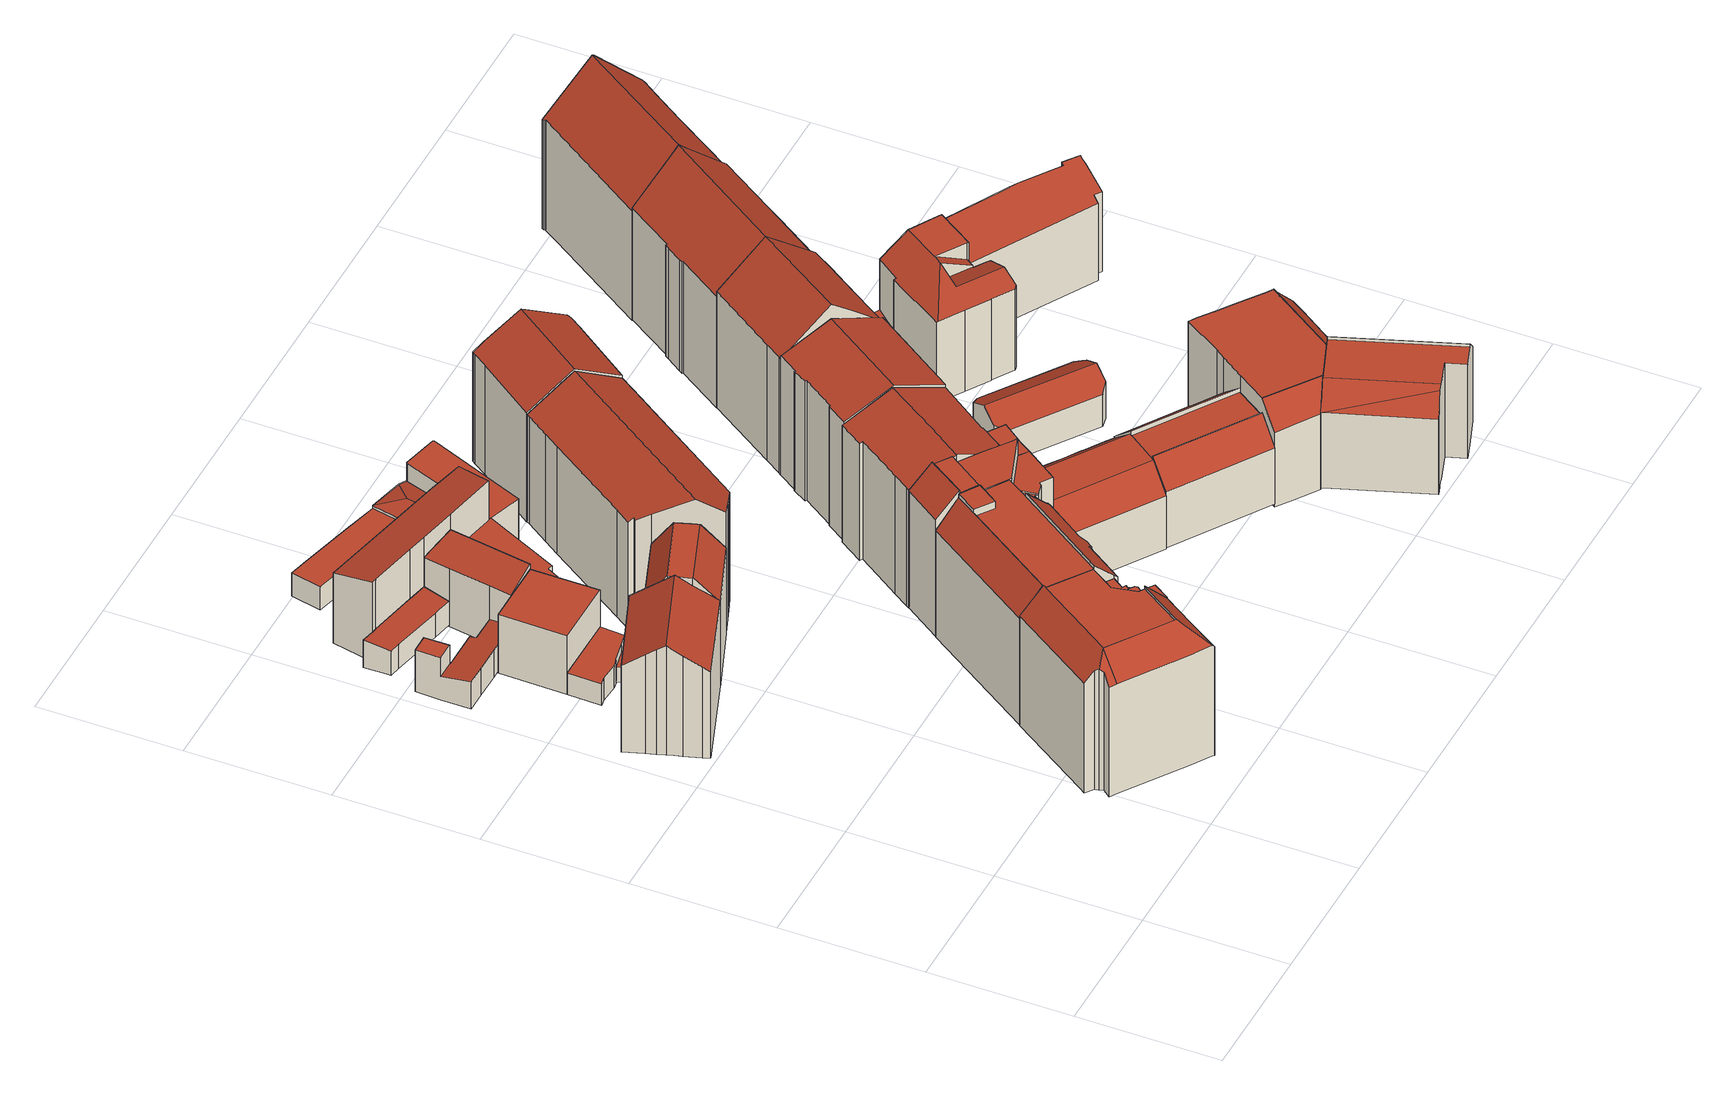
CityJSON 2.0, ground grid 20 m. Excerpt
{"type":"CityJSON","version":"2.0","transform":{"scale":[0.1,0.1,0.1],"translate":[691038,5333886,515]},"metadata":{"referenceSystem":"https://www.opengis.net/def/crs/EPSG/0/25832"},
"CityObjects":{
"building1":{"type":"Building","attributes":{"Gemeindeschluessel":"09162000","HoeheDach":"534.336","HoeheGrund":"516.770","Methode":"1000","NiedrigsteTraufeDesGebaeudes":"530.602","Geometrietyp2DReferenz":"3000","function":"31001_1000","roofType":"3100","measuredHeight":17.57,"storeysAboveGround":4},"geometry":[{"type":"MultiSurface","lod":"2","boundaries":[[[0,1,2,3]],[[4,5,6,7]],[[8,9,10,11]],[[12,13,1,0]],[[3,2,5,4]],[[14,15,16,17]],[[7,6,9,8]],[[18,19,20,21,17,16,22,10,23]],[[14,24,25,26,27,28,12,0,3,4,7,8,11,29,15]],[[29,22,16,15]],[[1,13,23,10,9,6,5,2]],[[14,17,21,24]],[[26,25,20,19,18,27]],[[24,21,20,25]],[[28,27,18,23,13,12]],[[11,10,22,29]]],"semantics":{"surfaces":[{"type":"WallSurface"},{"type":"RoofSurface"},{"type":"GroundSurface"}],"values":[0,0,0,0,0,0,0,1,2,0,1,0,0,0,0,0]}}]},
"building2":{"type":"Building","attributes":{"Gemeindeschluessel":"09162000","HoeheDach":"537.570","HoeheGrund":"516.640","Methode":"2000","NiedrigsteTraufeDesGebaeudes":"534.000","Geometrietyp2DReferenz":"3000","function":"31001_1000","roofType":"1000","measuredHeight":20.93,"storeysAboveGround":4},"geometry":[{"type":"MultiSurface","lod":"2","boundaries":[[[30,31,32,33,34,35,36,37,38,39,40,41,42]],[[43,44,45,33,32,31]],[[46,47,48,49]],[[50,51,52,53,54,55,56,57,58]],[[58,57,56,59,60,61]],[[62,50,58,61]],[[63,64,65,66]],[[67,68,43,69,52,70]],[[71,72,73,74,75,76,77,78,79,80,81]],[[82,83,84,85]],[[78,77,86]],[[87,88,89,37,36,35]],[[90,91,92,93]],[[55,39,38,37,89,47,46,94,95,96,59,56]],[[42,41,40,39,55,54,53,52]],[[97,98,99,100]],[[87,35,34,101]],[[98,97,102,93,92,103,104]],[[85,84,104,103]],[[70,52,51,65,64]],[[33,45,86,105,101,34]],[[68,106,81,80,79,78,86,45,44,43]],[[103,92,91,82,85]],[[74,73,72,71,107,108,109,110,63,66,111,62,61,60,59,96,95,94,46,49,112,90,93,102,97,100,75]],[[66,65,51,111]],[[101,105,86,77,76,99,98,104,84,83,48,47,89,88,87]],[[110,109,108,107,71,81,106,68,67,70,64,63]],[[83,82,91,90,112,49,48]],[[111,51,50,62]],[[100,99,76,75]],[[69,43,31,30,42,52]]],"semantics":{"surfaces":[{"type":"RoofSurface"},{"type":"WallSurface"},{"type":"GroundSurface"}],"values":[0,1,1,0,1,1,1,0,1,1,1,1,1,1,1,1,1,1,1,0,1,0,0,2,1,0,1,1,1,1,1]}}]},
"building3":{"type":"Building","attributes":{"Gemeindeschluessel":"09162000","HoeheDach":"523.730","HoeheGrund":"516.990","Methode":"2000","NiedrigsteTraufeDesGebaeudes":"520.770","Geometrietyp2DReferenz":"3000","function":"31001_2000","roofType":"1000","measuredHeight":6.74},"geometry":[{"type":"MultiSurface","lod":"2","boundaries":[[[113,114,115,116,117,118,119,120,121,122,123,124,125]],[[113,126,127,114]],[[128,129,127,126,130,131,132,133,134,135,136]],[[122,133,132,123]],[[134,133,122,121,120,137,138]],[[114,127,129,115]],[[124,131,130,125]],[[116,128,136,117]],[[119,139,137,120]],[[115,129,128,116]],[[123,132,131,124]],[[138,137,139,140]],[[125,130,126,113]],[[136,135,140,139,119,118,117]],[[134,138,140,135]]],"semantics":{"surfaces":[{"type":"GroundSurface"},{"type":"WallSurface"},{"type":"RoofSurface"}],"values":[0,1,2,1,1,1,1,1,1,1,1,2,1,1,1]}}]},
"building4":{"type":"Building","attributes":{"Gemeindeschluessel":"09162000","HoeheDach":"520.235","HoeheGrund":"516.730","Methode":"1000","NiedrigsteTraufeDesGebaeudes":"520.235","Geometrietyp2DReferenz":"3000","function":"31001_2000","roofType":"1000","measuredHeight":3.5},"geometry":[{"type":"MultiSurface","lod":"2","boundaries":[[[141,142,143,144,145,146,147,148,149,150]],[[151,145,144,152]],[[153,142,141,154]],[[155,148,147,156]],[[154,141,150,157]],[[156,147,146,158]],[[153,159,152,144,143,142]],[[158,151,152,159,153,154,157,160,155,156]],[[150,149,148,155,160,157]],[[158,146,145,151]]],"semantics":{"surfaces":[{"type":"RoofSurface"},{"type":"WallSurface"},{"type":"GroundSurface"}],"values":[0,1,1,1,1,1,1,2,1,1]}}]},
"building5":{"type":"Building","attributes":{"Gemeindeschluessel":"09162000","HoeheDach":"519.112","HoeheGrund":"516.742","Methode":"1000","NiedrigsteTraufeDesGebaeudes":"519.112","Geometrietyp2DReferenz":"3000","function":"31001_2000","roofType":"1000","measuredHeight":2.37},"geometry":[{"type":"MultiSurface","lod":"2","boundaries":[[[161,151,162,163]],[[164,165,166,163,162,167,168]],[[169,170,152,151,161,171,172]],[[170,168,167,152]],[[170,169,164,168]],[[169,172,165,164]],[[151,152,167,162]],[[161,163,166,171]],[[171,166,165,172]]],"semantics":{"surfaces":[{"type":"WallSurface"},{"type":"RoofSurface"},{"type":"GroundSurface"}],"values":[0,1,2,0,0,0,0,0,0]}}]},
"building6":{"type":"Building","attributes":{"Gemeindeschluessel":"09162000","HoeheDach":"526.130","HoeheGrund":"516.730","Methode":"1000","NiedrigsteTraufeDesGebaeudes":"526.130","Geometrietyp2DReferenz":"3000","function":"31001_9998","roofType":"1000","measuredHeight":9.4,"storeysAboveGround":2},"geometry":[{"type":"MultiSurface","lod":"2","boundaries":[[[173,174,175,176]],[[177,178,156,179,155,180,173,176]],[[179,156,181,182,183,155]],[[156,178,177,184,185,181]],[[176,175,184,177]],[[180,186,174,173]],[[155,183,186,180]],[[182,181,185,184,175,174,186,183]]],"semantics":{"surfaces":[{"type":"WallSurface"},{"type":"GroundSurface"},{"type":"RoofSurface"}],"values":[0,1,0,0,0,0,0,2]}}]},
"building7":{"type":"Building","attributes":{"Gemeindeschluessel":"09162000","HoeheDach":"521.501","HoeheGrund":"517.080","Methode":"1000","NiedrigsteTraufeDesGebaeudes":"520.854","Geometrietyp2DReferenz":"3000","function":"31001_2000","roofType":"1000","measuredHeight":4.42},"geometry":[{"type":"MultiSurface","lod":"2","boundaries":[[[187,188,189,190,191,192]],[[193,194,195,196]],[[197,198,199,200]],[[201,202,203,204]],[[196,195,187,192]],[[205,206,199,198]],[[195,194,207,200,199,206,203,202,208,189,188,187]],[[197,209,193,196,192,191,190,210,201,204,205,198]],[[209,197,200,207,194,193]],[[204,203,206,205]],[[208,202,201,210,190,189]]],"semantics":{"surfaces":[{"type":"WallSurface"},{"type":"RoofSurface"},{"type":"GroundSurface"}],"values":[0,0,0,0,0,0,1,2,0,0,0]}}]},
"building8":{"type":"Building","attributes":{"Gemeindeschluessel":"09162000","HoeheDach":"534.130","HoeheGrund":"516.570","Methode":"2000","NiedrigsteTraufeDesGebaeudes":"530.351","Geometrietyp2DReferenz":"3000","function":"31001_1000","roofType":"9999","measuredHeight":17.56,"storeysAboveGround":4},"geometry":[{"type":"MultiSurface","lod":"2","boundaries":[[[211,212,213,214,215,216]],[[217,218,219,220,221,222,223,224]],[[225,224,223,226,227]],[[228,226,223,222]],[[213,218,217,214]],[[229,215,214,217,224,225]],[[230,225,227,231]],[[232,229,225,230]],[[219,218,213,212]],[[212,211,216,232,230,231,228,222,221,220,219]],[[231,227,226,228]],[[216,215,229,232]]],"semantics":{"surfaces":[{"type":"WallSurface"},{"type":"RoofSurface"},{"type":"GroundSurface"}],"values":[0,0,1,0,1,1,0,0,0,2,0,0]}}]},
"building9":{"type":"Building","attributes":{"Gemeindeschluessel":"09162000","HoeheDach":"526.903","HoeheGrund":"516.940","Methode":"1000","NiedrigsteTraufeDesGebaeudes":"526.182","Geometrietyp2DReferenz":"3000","function":"31001_9998","roofType":"1000","measuredHeight":9.96,"storeysAboveGround":3},"geometry":[{"type":"MultiSurface","lod":"2","boundaries":[[[233,234,235,236]],[[237,233,236,238,239,240,241,242]],[[243,244,242,241,240,245]],[[242,244,246,237]],[[246,244,243,245,247,248,235,234]],[[248,247,245,240,239,238]],[[236,235,248,238]],[[237,246,234,233]]],"semantics":{"surfaces":[{"type":"WallSurface"},{"type":"GroundSurface"},{"type":"RoofSurface"}],"values":[0,1,0,0,2,0,0,0]}}]},
"building10":{"type":"Building","attributes":{"Gemeindeschluessel":"09162000","HoeheDach":"538.220","HoeheGrund":"516.730","Methode":"2000","NiedrigsteTraufeDesGebaeudes":"533.735","Geometrietyp2DReferenz":"3000","function":"31001_1000","roofType":"1000","measuredHeight":21.49,"storeysAboveGround":4},"geometry":[{"type":"MultiSurface","lod":"2","boundaries":[[[249,250,251,252]],[[253,254,255,256]],[[257,258,259,260,261]],[[262,263,264,265]],[[266,267,268,258,269]],[[270,265,264,271]],[[272,273,255,254,274,275,271,264,263]],[[276,275,274,277]],[[276,278,252,251,271,275]],[[262,265,279,280,266,269,281]],[[282,261,260,283]],[[284,279,265,270]],[[285,273,272,286]],[[280,287,267,266]],[[288,289,286,272,263,262,281,257,261,282]],[[271,251,250,290,291,292,284,270]],[[293,290,250,249]],[[259,294,287,280,279,284,292,295,296,297,298,283,260]],[[277,274,254,253]],[[269,258,257,281]],[[267,287,294,268]],[[258,268,294,259]],[[293,249,252,278,276,277,253,256,285,286,289,288,282,283,298,297,296,295,299]],[[295,292,291,299]],[[299,291,290,293]],[[256,255,273,285]]],"semantics":{"surfaces":[{"type":"WallSurface"},{"type":"RoofSurface"},{"type":"GroundSurface"}],"values":[0,0,1,0,0,0,1,0,0,1,0,0,0,0,0,1,0,0,0,0,1,0,2,0,0,0]}}]},
"building11":{"type":"Building","attributes":{"Gemeindeschluessel":"09162000","HoeheDach":"529.389","HoeheGrund":"516.689","Methode":"2000","NiedrigsteTraufeDesGebaeudes":"527.932","Geometrietyp2DReferenz":"3000","function":"31001_1000","roofType":"2100","measuredHeight":12.7,"storeysAboveGround":3},"geometry":[{"type":"MultiSurface","lod":"2","boundaries":[[[300,301,302,303]],[[303,302,304,305]],[[306,307,308,309]],[[310,311,312,313]],[[314,315,310,313,300,303,305,306,309]],[[309,308,316,314]],[[317,315,314,316]],[[313,312,301,300]],[[305,304,307,306]],[[317,316,308,307,304,302,301,312,311]],[[315,317,311,310]]],"semantics":{"surfaces":[{"type":"WallSurface"},{"type":"GroundSurface"},{"type":"RoofSurface"}],"values":[0,0,0,0,1,0,0,0,0,2,0]}}]},
"building12":{"type":"Building","attributes":{"Gemeindeschluessel":"09162000","HoeheDach":"523.093","HoeheGrund":"516.830","Methode":"1000","NiedrigsteTraufeDesGebaeudes":"523.093","Geometrietyp2DReferenz":"3000","function":"31001_1000","roofType":"1000","measuredHeight":6.26,"storeysAboveGround":2},"geometry":[{"type":"MultiSurface","lod":"2","boundaries":[[[318,319,320,321,322,323,324,325,326,327]],[[328,321,320,329]],[[330,318,327,331]],[[332,324,323,333]],[[334,322,321,328]],[[328,329,335,330,331,336,337,332,333,334]],[[330,335,329,320,319,318]],[[333,323,322,334]],[[337,325,324,332]],[[327,326,325,337,336,331]]],"semantics":{"surfaces":[{"type":"RoofSurface"},{"type":"WallSurface"},{"type":"GroundSurface"}],"values":[0,1,1,1,1,2,1,1,1,1]}}]},
"building13":{"type":"Building","attributes":{"Gemeindeschluessel":"09162000","HoeheDach":"521.160","HoeheGrund":"516.389","Methode":"2000","NiedrigsteTraufeDesGebaeudes":"520.094","Geometrietyp2DReferenz":"3000","function":"31001_2000","roofType":"1000","measuredHeight":4.77},"geometry":[{"type":"MultiSurface","lod":"2","boundaries":[[[338,339,340,341,342]],[[343,344,345,346,347,348,349,350]],[[351,352,343,350,353,354]],[[351,354,341,340]],[[355,356,357,358]],[[359,360,356,355]],[[359,338,342,361,362,360]],[[344,343,352,363]],[[364,351,340,339]],[[351,364,363,352]],[[358,357,346,345]],[[362,347,346,357,356,360]],[[354,353,349,348,361,342,341]],[[353,350,349]],[[364,339,338,359,355,358,345,344,363]],[[362,361,348,347]]],"semantics":{"surfaces":[{"type":"WallSurface"},{"type":"RoofSurface"},{"type":"GroundSurface"}],"values":[0,0,1,1,0,0,0,0,0,0,0,1,1,1,2,0]}}]},
"building14":{"type":"Building","attributes":{"Gemeindeschluessel":"09162000","HoeheDach":"538.743","HoeheGrund":"516.760","Methode":"1000","NiedrigsteTraufeDesGebaeudes":"534.489","Geometrietyp2DReferenz":"3000","function":"31001_1000","roofType":"1000","measuredHeight":21.98,"storeysAboveGround":4},"geometry":[{"type":"MultiSurface","lod":"2","boundaries":[[[365,366,367,368,369,370,371,372]],[[373,374,375,376,377]],[[378,379,380,381,382,383,384,385,386,387,388,389,390,391,392,393,394,395,396,397]],[[397,398,399,378]],[[382,400,401,383]],[[401,400,402,403,404,399,398,405,406]],[[380,403,402,381]],[[386,385,384,383,401,406,365,372,373,377,407,408,387]],[[393,369,368,394]],[[371,374,373,372]],[[376,409,407,377]],[[407,409,410,408]],[[381,402,400,382]],[[374,371,370,392,391,390,375]],[[378,399,404,379]],[[366,405,398,397,396,395,367]],[[405,366,365,406]],[[379,404,403,380]],[[394,368,367,395]],[[409,376,375,390,389,388,410]],[[387,408,410,388]],[[392,370,369,393]]],"semantics":{"surfaces":[{"type":"RoofSurface"},{"type":"GroundSurface"},{"type":"WallSurface"}],"values":[0,0,1,2,2,0,2,2,2,2,2,0,2,2,2,2,2,2,2,2,2,2]}}]},
"building15":{"type":"Building","attributes":{"Gemeindeschluessel":"09162000","HoeheDach":"537.917","HoeheGrund":"516.680","Methode":"2000","NiedrigsteTraufeDesGebaeudes":"533.821","Geometrietyp2DReferenz":"3000","function":"31001_1000","roofType":"3100","measuredHeight":21.24,"storeysAboveGround":5},"geometry":[{"type":"MultiSurface","lod":"2","boundaries":[[[411,412,413,414]],[[415,416,417,418]],[[419,420,412,411]],[[418,417,421,422]],[[423,424,425,426]],[[426,425,427,428]],[[429,423,426,428,430,431,432,415,418,422,433,419,411,414,434,435,436,437]],[[437,438,439,429]],[[440,438,437,436,435,441]],[[429,439,424,423]],[[430,442,443,431]],[[428,427,442,430]],[[421,417,416,444,440,441,445,413,412,420,446]],[[433,446,420,419]],[[414,413,445,434]],[[432,431,443,444,416,415]],[[434,445,441,435]],[[443,442,427,425,424,439,438,440,444]],[[422,421,446,433]]],"semantics":{"surfaces":[{"type":"WallSurface"},{"type":"GroundSurface"},{"type":"RoofSurface"}],"values":[0,0,0,0,0,0,1,0,0,0,0,0,2,0,0,0,0,2,0]}}]},
"building16":{"type":"Building","attributes":{"Gemeindeschluessel":"09162000","HoeheDach":"522.978","HoeheGrund":"516.389","Methode":"1000","NiedrigsteTraufeDesGebaeudes":"522.978","Geometrietyp2DReferenz":"3000","function":"31001_1000","roofType":"1000","measuredHeight":6.59,"storeysAboveGround":2},"geometry":[{"type":"MultiSurface","lod":"2","boundaries":[[[447,448,449,450,451,452,453,454]],[[447,364,455,448]],[[456,449,448,455]],[[363,454,453,344]],[[455,364,363,344,457,458,459,456]],[[458,451,450,459]],[[459,450,449,456]],[[344,453,452,457]],[[364,447,454,363]],[[457,452,451,458]]],"semantics":{"surfaces":[{"type":"RoofSurface"},{"type":"WallSurface"},{"type":"GroundSurface"}],"values":[0,1,1,1,2,1,1,1,1,1]}}]},
"building17":{"type":"Building","attributes":{"Gemeindeschluessel":"09162000","HoeheDach":"538.441","HoeheGrund":"516.710","Methode":"2000","NiedrigsteTraufeDesGebaeudes":"534.550","Geometrietyp2DReferenz":"3000","function":"31001_1000","roofType":"3100","measuredHeight":21.73,"storeysAboveGround":5},"geometry":[{"type":"MultiSurface","lod":"2","boundaries":[[[460,461,462,463]],[[464,465,466,467,468,469,470,471,472,473,474]],[[475,476,477,478]],[[479,480,481,470,469,468]],[[467,482,483,484,485,479,468]],[[486,487,488,489]],[[490,491,398,492]],[[487,474,473,472,477,476,493,494,462,461,488]],[[480,479,485,484,490,492,495,496,497,498,499,500,486,489,460,463,501,502,475,478,503,504,481]],[[482,467,466,505]],[[506,507,398,491,483,482,505]],[[498,465,464,499]],[[489,488,461,460]],[[497,496,506,505,466,465,498]],[[462,494,493,502,501,463]],[[490,484,483,491]],[[500,499,464,474,487,486]],[[472,471,470,481,504,503,478,477]],[[502,493,476,475]],[[492,398,507,495]],[[495,507,506,496]]],"semantics":{"surfaces":[{"type":"WallSurface"},{"type":"RoofSurface"},{"type":"GroundSurface"}],"values":[0,1,0,0,0,0,0,1,2,0,1,0,0,0,0,0,0,0,0,0,0]}}]},
"building18":{"type":"Building","attributes":{"Gemeindeschluessel":"09162000","HoeheDach":"528.560","HoeheGrund":"516.169","Methode":"2000","NiedrigsteTraufeDesGebaeudes":"524.642","Geometrietyp2DReferenz":"3000","function":"31001_1000","roofType":"9999","measuredHeight":12.39,"storeysAboveGround":3},"geometry":[{"type":"MultiSurface","lod":"2","boundaries":[[[508,509,510,511]],[[512,513,514,515]],[[511,510,516,517]],[[518,519,520,521,522]],[[523,524,513,512]],[[525,526,520,519]],[[527,528,529,530]],[[515,514,528,527]],[[531,525,519,518,532,533,508,511,517,523,512,515,527,530,534]],[[526,525,531,535]],[[518,522,536,532]],[[508,533,537,538,509]],[[530,529,539,534]],[[540,541,538,537,536,522,521]],[[526,535,540,521,520]],[[532,536,537,533]],[[517,516,524,523]],[[541,539,529,528,514,513,524,516,510,509,538]],[[531,534,539,541,540,535]]],"semantics":{"surfaces":[{"type":"WallSurface"},{"type":"GroundSurface"},{"type":"RoofSurface"}],"values":[0,0,0,0,0,0,0,0,1,0,0,0,0,2,2,0,0,2,0]}}]},
"building19":{"type":"Building","attributes":{"name":"Kunstraum- Verein für aktuelle Kunst und Kritik","Gemeindeschluessel":"09162000","HoeheDach":"538.190","HoeheGrund":"516.580","Methode":"1000","NiedrigsteTraufeDesGebaeudes":"534.108","Geometrietyp2DReferenz":"3000","function":"31001_1000","roofType":"3100","measuredHeight":21.61,"storeysAboveGround":5},"geometry":[{"type":"MultiSurface","lod":"2","boundaries":[[[542,543,544,545]],[[546,547,548,549,550]],[[551,552,547,546]],[[547,552,553,554,555,556,548]],[[557,554,553,558]],[[559,560,561,562]],[[563,555,554,557]],[[562,561,543,542]],[[545,563,557,558,551,546,550,559,562,542]],[[548,556,544,543,561,560,549]],[[550,549,560,559]],[[558,553,552,551]],[[545,544,556,555,563]]],"semantics":{"surfaces":[{"type":"WallSurface"},{"type":"RoofSurface"},{"type":"GroundSurface"}],"values":[0,0,0,1,0,0,0,0,2,1,0,0,0]}}]},
"building20":{"type":"Building","attributes":{"Gemeindeschluessel":"09162000","HoeheDach":"538.673","HoeheGrund":"516.680","Methode":"1000","NiedrigsteTraufeDesGebaeudes":"535.752","Geometrietyp2DReferenz":"3000","function":"31001_9998","roofType":"3100","measuredHeight":21.99,"storeysAboveGround":5},"geometry":[{"type":"MultiSurface","lod":"2","boundaries":[[[564,565,566,567]],[[568,569,570,571]],[[566,565,572,573,574,575]],[[576,577,578,579]],[[580,481,564,567,581,582]],[[579,578,583,584]],[[567,566,575,583,578,577,585,586,570,569,581]],[[587,585,577,576]],[[582,581,569,568]],[[571,570,586,588]],[[588,586,585,587]],[[572,565,564,481]],[[584,583,575,574]],[[481,580,582,568,571,588,587,576,579,584,574,573,572]]],"semantics":{"surfaces":[{"type":"RoofSurface"},{"type":"WallSurface"},{"type":"GroundSurface"}],"values":[0,1,1,1,1,1,0,1,1,1,1,1,1,2]}}]},
"building21":{"type":"Building","attributes":{"Gemeindeschluessel":"09162000","HoeheDach":"519.136","HoeheGrund":"516.606","Methode":"2000","NiedrigsteTraufeDesGebaeudes":"518.387","Geometrietyp2DReferenz":"3000","function":"51009_1610","roofType":"2100","measuredHeight":2.53},"geometry":[{"type":"MultiSurface","lod":"2","boundaries":[[[589,590,591,592]],[[593,594,595,591,590]],[[596,593,590,589]],[[593,596,597,594]],[[597,596,589,592,598]],[[598,595,594,597]],[[592,591,595,598]]],"semantics":{"surfaces":[{"type":"WallSurface"},{"type":"RoofSurface"},{"type":"GroundSurface"}],"values":[0,1,0,0,2,0,0]}}]},
"building22":{"type":"Building","attributes":{"Gemeindeschluessel":"09162000","HoeheDach":"529.100","HoeheGrund":"516.360","Methode":"2000","NiedrigsteTraufeDesGebaeudes":"524.786","Geometrietyp2DReferenz":"3000","function":"31001_1000","roofType":"1000","measuredHeight":12.74,"storeysAboveGround":3},"geometry":[{"type":"MultiSurface","lod":"2","boundaries":[[[599,600,601,602]],[[603,604,605,606]],[[607,608,609,610]],[[611,612,613,614,615,616,617,618,619,607,610,603,606]],[[620,601,600,621]],[[619,622,608,607]],[[620,614,613,612,623,602,601]],[[621,600,599,624,625,626,618,617,616,615]],[[610,609,604,603]],[[627,605,604,609,608,622,626,625]],[[628,627,625,624]],[[628,623,612,611,606,605,627]],[[602,623,628,624,599]],[[618,626,622,619]],[[614,620,621,615]]],"semantics":{"surfaces":[{"type":"WallSurface"},{"type":"GroundSurface"},{"type":"RoofSurface"}],"values":[0,0,0,1,2,0,0,0,0,2,0,0,2,0,0]}}]},
"building23":{"type":"Building","attributes":{"Gemeindeschluessel":"09162000","HoeheDach":"541.009","HoeheGrund":"516.690","Methode":"1000","NiedrigsteTraufeDesGebaeudes":"535.177","Geometrietyp2DReferenz":"3000","function":"31001_9998","roofType":"3100","measuredHeight":24.32,"storeysAboveGround":5},"geometry":[{"type":"MultiSurface","lod":"2","boundaries":[[[629,630,572,631,632,633,634,574]],[[635,636,637,638,639,572,630,629,574,584,640,641,642,643,644]],[[640,645,646,641]],[[641,646,647,642]],[[572,639,638,648,649,631]],[[636,635,644,650,651,652]],[[574,634,653,584]],[[584,653,645,640]],[[634,633,654,647,646,645,653]],[[636,652,655,637]],[[654,650,644,643,642,647]],[[632,631,649,648,655,652,651,650,654,633]],[[637,655,648,638]]],"semantics":{"surfaces":[{"type":"WallSurface"},{"type":"GroundSurface"},{"type":"RoofSurface"}],"values":[0,1,0,0,0,0,0,0,2,0,0,2,0]}}]},
"building24":{"type":"Building","attributes":{"Gemeindeschluessel":"09162000","HoeheDach":"523.157","HoeheGrund":"516.140","Methode":"1000","NiedrigsteTraufeDesGebaeudes":"521.270","Geometrietyp2DReferenz":"3000","function":"31001_9998","roofType":"3100","measuredHeight":7.02},"geometry":[{"type":"MultiSurface","lod":"2","boundaries":[[[656,657,658,659,660,661]],[[662,663,664,665,659,658]],[[661,660,666,667,668,669]],[[670,657,656,671]],[[672,673,665,664]],[[671,656,661,669]],[[674,675,673,672]],[[662,658,657,670]],[[659,665,673,675,666,660]],[[667,666,675,674]],[[663,662,670,671,669,668,667,674,672,664]]],"semantics":{"surfaces":[{"type":"RoofSurface"},{"type":"WallSurface"},{"type":"GroundSurface"}],"values":[0,1,1,1,1,1,1,1,0,1,2]}}]},
"building25":{"type":"Building","attributes":{"Gemeindeschluessel":"09162000","HoeheDach":"531.744","HoeheGrund":"516.060","Methode":"2000","NiedrigsteTraufeDesGebaeudes":"527.487","Geometrietyp2DReferenz":"3000","function":"31001_1000","roofType":"1000","measuredHeight":15.68,"storeysAboveGround":4},"geometry":[{"type":"MultiSurface","lod":"2","boundaries":[[[676,677,678,679]],[[680,681,682,683,684,685]],[[686,687,688,689]],[[690,691,692,693,694,678,677,695]],[[683,690,695,684]],[[696,689,688,697,698,699]],[[700,682,681,701]],[[700,702,703,691,690,683,682]],[[679,678,694,704]],[[702,700,701,705,706,686,689,696,699,707,708,676,679,704,709,710,703]],[[697,711,712,713,698]],[[688,687,711,697]],[[685,713,712,680]],[[709,693,692,710]],[[686,706,705,701,681,680,712,711,687]],[[704,694,693,709]],[[698,713,685,684,695,677,676,708,707,699]],[[710,692,691,703]]],"semantics":{"surfaces":[{"type":"WallSurface"},{"type":"RoofSurface"},{"type":"GroundSurface"}],"values":[0,1,0,1,0,0,0,0,0,2,1,1,0,0,0,0,0,0]}}]},
"building26":{"type":"Building","attributes":{"Gemeindeschluessel":"09162000","HoeheDach":"531.132","HoeheGrund":"515.890","Methode":"2000","NiedrigsteTraufeDesGebaeudes":"527.808","Geometrietyp2DReferenz":"3000","function":"31001_1000","roofType":"1000","measuredHeight":15.24,"storeysAboveGround":4},"geometry":[{"type":"MultiSurface","lod":"2","boundaries":[[[714,715,716,717]],[[718,719,715,714]],[[720,721,722,723]],[[724,725,726,727]],[[716,715,719,728,729,730]],[[731,729,728,719,718,732,733,723,722]],[[734,735,721,720]],[[729,731,736,730]],[[737,738,739,740,741,742,743,744]],[[745,746,747,748,737,744]],[[749,736,731,722,721,735,750,726,725,751,741,740]],[[742,741,751,752]],[[753,749,740,739]],[[754,750,735,734]],[[746,755,756,717,716,730,736,749,753,747]],[[727,726,750,754]],[[714,717,756,755,746,745,744,743,742,752,724,727,754,734,720,723,733,732,718]],[[752,751,725,724]],[[748,747,753,739,738,737]]],"semantics":{"surfaces":[{"type":"WallSurface"},{"type":"RoofSurface"},{"type":"GroundSurface"}],"values":[0,0,0,0,1,0,0,0,0,0,1,0,0,0,0,0,2,0,1]}}]},
"building27":{"type":"Building","attributes":{"Gemeindeschluessel":"09162000","HoeheDach":"521.028","HoeheGrund":"516.760","Methode":"1000","NiedrigsteTraufeDesGebaeudes":"519.694","Geometrietyp2DReferenz":"3000","function":"31001_2000","roofType":"2100","measuredHeight":4.27},"geometry":[{"type":"MultiSurface","lod":"2","boundaries":[[[757,758,759,760,761,762,763,764,765]],[[765,764,763,766,767,768]],[[769,757,765,768]],[[770,762,761,771]],[[772,758,757,769]],[[771,761,760,773]],[[766,763,762,770]],[[768,767,766,770,771,773,774,772,769]],[[773,760,759,774]],[[774,759,758,772]]],"semantics":{"surfaces":[{"type":"RoofSurface"},{"type":"WallSurface"},{"type":"GroundSurface"}],"values":[0,1,1,1,1,1,1,2,1,1]}}]},
"building28":{"type":"Building","attributes":{"Gemeindeschluessel":"09162000","HoeheDach":"540.955","HoeheGrund":"516.630","Methode":"1000","NiedrigsteTraufeDesGebaeudes":"534.367","Geometrietyp2DReferenz":"3000","function":"31001_9998","roofType":"3100","measuredHeight":24.32,"storeysAboveGround":4},"geometry":[{"type":"MultiSurface","lod":"2","boundaries":[[[775,776,777,778]],[[779,780,781,782]],[[783,784,785,786,787,788,789,790,654]],[[791,789,788,792]],[[782,781,793,794]],[[792,795,796,797,798,799,800,801,802,775,778,779,782,794,803,804,791]],[[654,790,805,793,781,780,777,776,806,807]],[[794,793,805,803]],[[800,799,798,784,783,654,807,801]],[[795,787,786,796]],[[790,789,791,804,803,805]],[[802,806,776,775]],[[778,777,780,779]],[[801,807,806,802]],[[792,788,787,795]],[[798,797,796,786,785,784]]],"semantics":{"surfaces":[{"type":"WallSurface"},{"type":"RoofSurface"},{"type":"GroundSurface"}],"values":[0,0,1,0,0,2,1,0,0,0,0,0,0,0,0,0]}}]},
"building29":{"type":"Building","attributes":{"Gemeindeschluessel":"09162000","HoeheDach":"531.700","HoeheGrund":"516.105","Methode":"2000","NiedrigsteTraufeDesGebaeudes":"528.154","Geometrietyp2DReferenz":"3000","function":"31001_9998","roofType":"2100","measuredHeight":15.6,"storeysAboveGround":4},"geometry":[{"type":"MultiSurface","lod":"2","boundaries":[[[808,809,810,811,812,813,814,815,816]],[[817,818,819,812]],[[820,821,822,823]],[[824,825,826,827,828,829,830]],[[831,832,833,834]],[[835,824,830,836,837,838]],[[839,840,841,842]],[[841,843,816,815,842]],[[844,823,822,845,846,847]],[[835,838,848,849]],[[850,809,808,851]],[[826,852,853,854,855,833,832,856,857,847,846,827]],[[834,833,855,858]],[[859,852,826,825]],[[860,857,856,861]],[[846,845,828,827]],[[829,828,845,822,821,862]],[[861,856,832,831]],[[863,811,810,864]],[[858,855,854,865]],[[837,836,814,866]],[[830,829,862]],[[820,867,868,821]],[[816,843,851,808]],[[865,854,853,869]],[[866,814,813]],[[840,839,870,871]],[[844,847,857,860]],[[839,842,815,814,862,821,868,870]],[[871,870,868,867]],[[824,835,849,818,817,863,864,850,851,843,841,840,871,867,820,823,844,860,861,831,834,858,865,869,859,825]],[[849,848,819,818]],[[869,853,852,859]],[[864,810,809,850]],[[817,812,811,863]],[[812,819,848,838,837,866,813]],[[836,830,862,814]]],"semantics":{"surfaces":[{"type":"RoofSurface"},{"type":"WallSurface"},{"type":"GroundSurface"}],"values":[0,1,1,1,1,1,1,1,1,1,1,0,1,1,1,1,0,1,1,1,1,1,1,1,1,1,1,1,0,1,2,1,1,1,1,0,0]}}]},
"building30":{"type":"Building","attributes":{"Gemeindeschluessel":"09162000","HoeheDach":"541.139","HoeheGrund":"516.393","Methode":"1000","NiedrigsteTraufeDesGebaeudes":"533.868","Geometrietyp2DReferenz":"3000","function":"31001_9998","roofType":"3100","measuredHeight":24.75,"storeysAboveGround":5},"geometry":[{"type":"MultiSurface","lod":"2","boundaries":[[[872,873,874,875]],[[876,877,878,879]],[[875,874,880,881]],[[882,883,877,876]],[[884,885,886,887]],[[888,889,890,878,877,883,891]],[[888,891,892,881,880]],[[893,894,873,872]],[[879,878,890,895]],[[887,886,896,897]],[[892,898,882,876,879,895,884,887,897,899,893,872,875,881]],[[884,895,890,889,885]],[[899,900,894,893]],[[888,880,874,873,894,900,896,886,885,889]],[[897,896,900,899]],[[883,882,898,892,891]]],"semantics":{"surfaces":[{"type":"WallSurface"},{"type":"RoofSurface"},{"type":"GroundSurface"}],"values":[0,0,0,0,0,1,0,0,0,0,2,0,0,1,0,0]}}]}
},
"vertices":[
[23,680,18],[23,680,176],[13,708,156],[13,708,18],[138,755,18],[138,755,156],[144,738,168],[144,738,18],[154,711,18],[154,711,187],[157,702,193],[157,702,18],[27,667,18],[27,667,186],[49,604,18],[176,650,18],[176,650,156],[49,604,156],[31,655,193],[33,651,189],[37,636,179],[45,613,163],[164,681,178],[31,656,193],[45,613,18],[37,636,18],[33,651,18],[31,655,18],[31,656,18],[164,681,18],
[274,112,221],[303,93,221],[339,148,221],[344,155,221],[336,160,221],[329,194,221],[337,206,221],[351,228,221],[315,253,221],[293,268,221],[278,246,221],[257,214,221],[216,152,221],[303,93,226],[339,148,226],[344,155,226],[375,211,16],[375,211,194],[364,195,194],[364,195,16],[193,154,206],[195,148,210],[216,152,226],[257,214,226],[278,246,226],[293,268,226],[265,287,192],[188,171,192],[182,162,192],[265,287,16],[188,171,16],[182,162,16],[193,154,16],[188,131,16],[188,131,192],[196,142,206],[196,142,16],[285,66,192],[311,49,193],[274,112,226],[198,125,192],[313,47,16],[330,74,16],[341,92,16],[370,137,16],[385,160,16],[385,160,194],[370,137,194],[370,137,192],[341,92,191],[330,74,191],[313,47,190],[369,192,191],[369,192,194],[365,187,194],[365,187,191],[369,138,194],[329,194,194],[337,206,194],[351,228,194],[370,192,16],[370,192,191],[372,184,191],[372,184,16],[351,228,16],[315,253,16],[293,268,16],[373,178,16],[373,178,194],[368,172,194],[368,172,16],[336,160,194],[372,182,16],[372,182,191],[372,182,194],[344,155,194],[313,48,191],[313,48,16],[311,49,16],[285,66,16],[198,125,16],[195,148,16],[369,192,16],
[125,908,20],[87,908,20],[75,908,20],[36,908,20],[8,908,20],[8,949,20],[9,984,20],[35,984,20],[35,949,20],[35,948,20],[91,948,20],[91,939,20],[130,939,20],[125,908,63],[87,908,63],[36,908,63],[75,908,63],[130,939,59],[91,939,59],[91,948,58],[35,948,58],[35,949,58],[8,949,58],[8,908,63],[35,984,87],[35,949,87],[9,984,87],[8,949,87],
[94,769,52],[121,767,52],[130,769,52],[132,770,52],[161,776,52],[179,780,52],[181,814,52],[85,814,52],[84,769,52],[84,767,52],[161,776,17],[132,770,17],[121,767,17],[94,769,17],[85,814,17],[181,814,17],[84,767,17],[179,780,17],[130,769,17],[84,769,17],
[168,754,17],[161,776,41],[168,754,41],[144,738,41],[159,743,41],[156,749,41],[132,770,41],[138,754,41],[144,738,17],[138,754,17],[156,749,17],[159,743,17],
[125,908,17],[125,908,111],[181,908,111],[181,908,17],[181,859,17],[181,834,17],[180,814,17],[87,908,17],[181,814,111],[180,814,111],[85,814,111],[181,859,111],[181,834,111],[87,908,111],
[24,1023,59],[24,1029,60],[23,1060,65],[23,1060,21],[24,1029,21],[24,1023,21],[111,1004,21],[111,1004,59],[40,1020,59],[40,1020,21],[140,998,21],[146,1035,21],[146,1035,65],[140,998,59],[42,1056,21],[42,1056,65],[49,1055,65],[49,1055,21],[117,1041,21],[117,1041,65],[121,1002,59],[29,1059,65],[121,1002,21],[29,1059,21],
[165,681,16],[176,650,16],[176,650,154],[165,681,190],[164,681,190],[164,681,16],[261,716,190],[272,686,154],[272,686,16],[261,716,16],[249,746,16],[239,772,16],[239,772,155],[249,746,191],[154,711,191],[159,743,154],[144,738,154],[159,743,16],[157,702,191],[154,711,16],[144,738,16],[157,702,16],
[125,908,19],[125,908,112],[130,939,112],[130,939,19],[181,908,19],[140,998,19],[146,1033,19],[146,1035,19],[158,1033,19],[200,1024,19],[158,1033,113],[200,1024,119],[146,1035,112],[181,908,119],[146,1033,112],[140,998,112],
[467,349,17],[467,349,193],[472,345,193],[472,345,17],[425,264,17],[425,264,187],[417,264,194],[417,264,17],[292,269,226],[381,403,226],[400,432,226],[373,450,188],[265,287,188],[352,227,221],[352,227,226],[442,361,226],[442,361,221],[406,385,221],[406,385,232],[381,403,232],[381,403,221],[442,361,193],[470,341,193],[375,211,199],[380,208,194],[433,275,187],[431,284,193],[431,284,17],[433,275,17],[470,341,17],[462,392,221],[426,415,221],[292,269,221],[265,287,17],[373,450,17],[462,392,193],[380,208,17],[375,211,17],[426,415,232],[292,269,17],[352,227,17],[477,365,193],[481,361,193],[477,382,193],[477,365,17],[400,432,232],[477,382,17],[462,392,17],[426,415,17],[400,432,17],[481,361,17],
[277,1008,17],[277,1008,143],[200,1024,143],[200,1024,17],[146,1035,144],[146,1035,17],[117,1041,17],[117,1041,144],[49,1055,144],[49,1055,17],[252,1072,17],[252,1072,129],[302,1060,129],[302,1060,17],[42,1056,17],[54,1115,17],[42,1056,144],[54,1115,129],
[200,859,81],[203,865,81],[223,903,81],[230,901,81],[281,1007,81],[277,1008,81],[200,1024,81],[181,908,81],[181,870,81],[181,859,81],[230,901,18],[223,903,18],[200,859,18],[181,859,18],[200,1024,18],[277,1008,18],[281,1007,18],[203,865,18],[181,870,18],[181,908,18],
[262,1117,14],[252,1072,14],[252,1072,55],[252,1073,55],[262,1117,55],[334,1145,51],[334,1145,14],[220,1174,14],[220,1174,51],[269,1161,51],[269,1161,55],[270,1161,55],[320,1149,55],[302,1060,55],[333,1144,51],[292,1125,62],[286,1094,62],[117,1200,14],[117,1200,51],[145,1193,51],[145,1193,14],[107,1157,14],[107,1157,51],[260,1117,55],[260,1117,51],[333,1144,14],[302,1060,14],
[465,390,222],[536,415,222],[532,417,222],[525,422,222],[496,443,222],[465,464,222],[460,468,222],[425,416,222],[425,416,233],[460,468,233],[439,482,233],[436,484,233],[401,431,233],[531,379,18],[516,358,18],[500,369,18],[497,365,18],[481,361,18],[477,382,18],[465,390,18],[425,416,18],[401,431,18],[373,450,18],[409,503,18],[436,484,18],[439,482,18],[460,468,18],[465,464,18],[496,443,18],[525,422,18],[532,417,18],[536,415,18],[549,405,18],[549,405,195],[531,379,195],[481,361,195],[477,382,195],[497,365,195],[500,369,195],[516,358,195],[536,415,195],[465,390,195],[401,431,237],[373,450,205],[436,484,237],[409,503,205],
[322,937,17],[322,937,189],[337,959,189],[337,959,17],[239,772,17],[239,772,202],[232,790,192],[232,790,17],[245,821,17],[245,821,188],[234,793,193],[234,793,17],[433,858,17],[433,858,188],[333,709,188],[333,709,17],[320,704,193],[320,704,17],[450,883,17],[296,695,17],[272,686,17],[259,721,17],[229,798,17],[359,991,17],[362,996,17],[418,957,17],[474,919,17],[474,919,188],[450,883,188],[418,957,229],[362,996,189],[296,695,202],[272,686,211],[259,721,229],[359,991,189],[229,798,188],
[302,1060,80],[277,1008,80],[281,1007,80],[329,992,80],[385,1131,80],[385,1133,80],[334,1145,80],[333,1144,80],[277,1008,14],[281,1007,14],[385,1133,14],[385,1131,14],[329,992,14],
[412,508,17],[412,508,206],[426,529,206],[426,529,17],[465,464,234],[496,443,218],[524,423,204],[556,471,204],[555,472,204],[574,499,204],[607,545,203],[606,546,204],[547,588,234],[497,513,234],[464,464,234],[465,595,17],[465,595,204],[488,629,204],[488,629,17],[555,472,17],[574,499,17],[607,545,17],[556,471,195],[583,453,195],[583,453,17],[556,471,17],[439,482,17],[439,482,221],[409,503,206],[409,503,17],[560,422,17],[560,422,195],[549,405,17],[469,593,206],[441,551,206],[532,417,17],[525,422,17],[524,423,17],[496,443,17],[465,464,17],[464,464,17],[441,551,17],[469,593,17],[547,588,17],[606,546,17],[524,423,195],[525,422,195],[532,417,195],
[583,453,12],[583,453,103],[619,429,103],[619,429,12],[662,410,12],[662,410,96],[682,396,97],[682,396,12],[623,435,97],[623,435,12],[531,379,12],[517,358,12],[517,358,103],[530,379,134],[531,379,134],[642,423,12],[642,423,97],[514,354,12],[514,354,97],[679,390,12],[679,390,103],[704,374,103],[704,374,12],[647,266,12],[549,405,12],[560,422,12],[714,367,12],[647,266,97],[549,405,135],[560,422,136],[562,424,136],[714,367,103],[663,291,134],[694,336,136],
[439,1104,16],[439,1104,191],[452,1096,200],[452,1096,16],[474,919,16],[474,919,192],[418,957,232],[362,996,191],[362,996,16],[536,1004,16],[536,1004,191],[548,1022,191],[549,1028,193],[499,1061,228],[494,1064,232],[549,1028,16],[548,1022,16],[423,1081,16],[423,1081,191],[435,1099,191],[435,1099,16],[499,1061,16],
[607,545,208],[690,668,208],[631,710,237],[548,587,237],[510,657,17],[510,657,208],[511,656,209],[511,656,17],[690,668,17],[631,710,17],[573,750,17],[573,750,208],[552,723,17],[552,723,208],[553,722,208],[553,722,17],[548,587,17],[491,628,208],[491,628,17],[572,751,208],[572,751,17],[540,703,208],[542,702,209],[540,703,17],[542,702,17],
[693,537,16],[693,537,41],[671,506,34],[671,506,16],[681,544,41],[628,552,37],[620,540,34],[681,544,16],[628,552,16],[620,540,16],
[664,292,134],[664,292,139],[795,205,139],[795,205,134],[809,304,14],[809,304,105],[846,280,105],[846,280,14],[755,349,14],[755,349,98],[813,311,98],[813,311,14],[824,248,14],[823,247,14],[795,205,14],[778,180,14],[647,266,14],[664,292,14],[693,335,14],[714,367,14],[750,343,14],[778,180,104],[647,266,104],[750,343,105],[823,247,134],[693,335,134],[693,335,141],[714,367,105],[824,248,141],[824,248,134],
[631,709,17],[655,693,17],[690,668,202],[655,693,237],[631,709,260],[573,750,203],[753,764,17],[747,755,17],[708,696,17],[692,671,17],[690,669,17],[575,755,17],[590,777,17],[655,875,17],[714,836,17],[774,797,17],[575,755,202],[590,777,202],[655,875,203],[692,671,202],[690,669,202],[774,797,202],[753,764,202],[747,755,202],[572,751,202],[714,836,260],[708,696,202],
[714,512,63],[826,434,63],[842,437,69],[856,456,82],[725,548,82],[711,528,69],[842,437,11],[856,456,11],[870,476,11],[870,476,69],[739,568,69],[739,568,11],[725,548,11],[711,528,11],[826,434,11],[714,512,11],[867,492,11],[867,492,63],[755,570,11],[755,570,63],
[964,192,11],[964,192,131],[988,128,131],[988,128,11],[909,16,162],[949,30,162],[958,3,162],[989,14,162],[929,179,162],[859,153,162],[887,9,11],[887,9,139],[881,7,132],[881,7,11],[989,14,167],[1025,27,131],[996,105,131],[1000,113,125],[995,126,125],[929,179,167],[833,141,11],[833,141,132],[832,143,132],[832,143,11],[958,3,11],[949,30,11],[989,14,11],[1025,27,11],[995,126,11],[909,16,11],[904,15,11],[859,153,11],[929,179,11],[1000,113,11],[996,105,11],[904,15,158],[909,16,164],[859,153,164],
[1001,245,9],[1001,245,129],[964,192,130],[964,192,9],[1011,263,9],[1011,263,131],[946,309,9],[946,309,161],[982,283,161],[982,283,9],[856,294,9],[856,294,161],[890,348,161],[890,348,9],[992,276,155],[989,279,160],[920,175,160],[989,279,161],[992,276,9],[989,279,9],[920,327,9],[920,327,161],[920,175,161],[778,180,128],[778,180,129],[796,206,160],[796,206,161],[823,247,161],[823,247,9],[796,206,9],[778,180,9],[800,165,9],[832,143,9],[832,143,130],[800,165,129],[867,156,161],[901,341,161],[846,280,161],[846,280,9],[867,156,160],[901,341,9],[867,156,9],[920,175,9],
[775,738,47],[782,748,50],[834,719,50],[837,717,50],[860,750,60],[788,789,60],[774,797,60],[753,764,50],[747,755,48],[774,797,18],[753,764,18],[747,755,18],[775,738,18],[788,789,18],[860,750,18],[782,748,18],[837,717,18],[834,719,18],
[697,941,16],[697,941,194],[700,946,194],[700,946,16],[715,968,16],[715,968,194],[718,973,194],[718,973,16],[730,826,242],[774,797,194],[777,800,194],[778,802,194],[821,867,194],[835,888,194],[889,970,194],[826,1005,260],[889,970,16],[835,888,16],[720,972,195],[720,972,16],[821,867,16],[778,802,16],[777,800,16],[774,797,16],[730,826,16],[714,836,16],[655,875,16],[698,940,16],[764,1039,16],[826,1005,16],[764,1039,195],[698,940,195],[655,875,195],
[848,594,141],[849,595,141],[879,576,141],[884,577,142],[898,600,153],[839,637,153],[857,667,167],[783,636,141],[816,615,141],[898,600,11],[915,626,11],[915,626,141],[898,729,11],[898,729,167],[931,710,167],[931,710,11],[905,653,11],[1075,555,11],[1075,555,134],[907,652,132],[907,652,167],[905,653,167],[905,653,141],[1099,615,11],[1099,615,161],[1121,600,160],[1121,600,11],[896,640,11],[897,642,141],[897,642,139],[896,640,140],[834,719,139],[834,719,11],[782,637,11],[782,637,140],[816,615,11],[1030,654,11],[941,704,167],[941,704,158],[1030,654,160],[913,629,140],[913,629,11],[849,595,11],[848,594,11],[1082,564,139],[1092,557,139],[1115,591,156],[1118,596,158],[1096,611,159],[1042,647,160],[1118,596,11],[1082,564,11],[1042,647,11],[1096,611,11],[865,678,167],[884,577,11],[879,576,11],[1115,591,11],[857,667,139],[860,750,11],[860,750,142],[1092,557,11],[837,717,141],[837,717,11],
[911,1004,14],[911,1004,189],[892,975,189],[892,975,14],[876,1208,14],[876,1208,190],[875,1209,189],[875,1209,14],[889,970,189],[889,970,14],[875,1207,14],[875,1207,191],[937,1171,14],[937,1171,260],[995,1132,189],[995,1132,14],[826,1005,261],[936,1172,261],[876,1212,189],[764,1039,190],[764,1039,14],[945,1058,14],[945,1058,190],[876,1212,14],[993,1128,189],[993,1128,14],[862,1187,14],[979,1108,14],[979,1108,189]
]}
